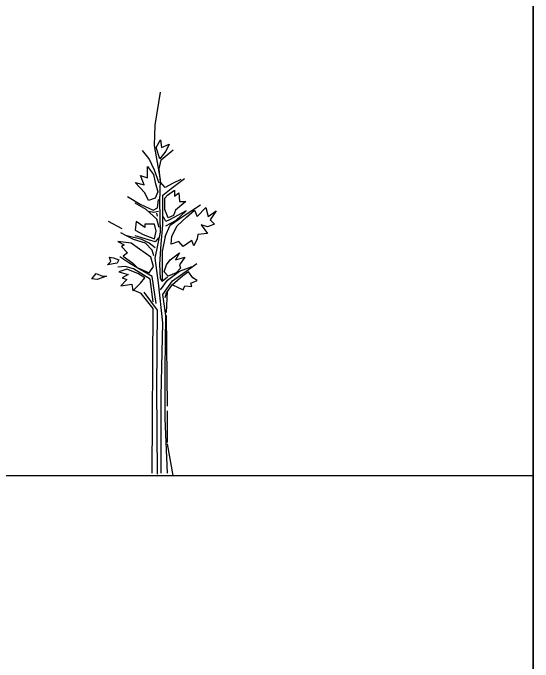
# Model space of a CAD drawing. Header units: millimetres. Extents: x 87938 to 265635, y 330093 to 434310.
# Drawn here: x 254859 to 265635, y 393938 to 407395 of the extents above; entities that cross this region are included whole.
import ezdxf

# ---------------------------------------------------------------- set-up
doc = ezdxf.new("R2010")
doc.units = ezdxf.units.MM
doc.layers.add('www.cad-blocks.net', color=7, linetype='Continuous')
doc.styles.get("Standard").update_dxf_attribs({"font": 'arial.ttf'})

# ---------------------------------------------------------------- blocks, each defined once
blk = doc.blocks.new('A$C5EA41049')
at = {"linetype": 'ByBlock'}
for p, q in [((1315, 7263), (1425, 7950)), ((1299, 6843), (1315, 7263)), ((1335, 6801), (1426, 6959)), ((1426, 6959), (1441, 6801)), ((1441, 6801), (1603, 6873)), ((1603, 6873), (1532, 6725)), ((1192, 6564), (1051, 6736)), ((1425, 6141), (1299, 6843)), ((1407, 6567), (1335, 6801)), ((1440, 6549), (1688, 6751)), ((1532, 6725), (1407, 6567)), ((1299, 6328), (1192, 6564)), ((1394, 6362), (1440, 6549)), ((1153, 6169), (1153, 6404)), ((1153, 6404), (1278, 6241)), ((1394, 6064), (1299, 6328)), ((1425, 6080), (1394, 6362)), ((1082, 6026), (1010, 6222)), ((1010, 6222), (1153, 6169)), ((1278, 6241), (1316, 6078)), ((1101, 5863), (900, 6078)), ((900, 6078), (1082, 6026)), ((1316, 6078), (1369, 5882)), ((1410, 5675), (1425, 6141)), ((1520, 5969), (1425, 6080)), ((1688, 6064), (1520, 5969)), ((1643, 5954), (1924, 6156)), ((1845, 6141), (1688, 6064)), ((1471, 5816), (1643, 5954)), ((1173, 5700), (1101, 5863)), ((1369, 5882), (1316, 5753)), ((1471, 5190), (1471, 5816)), ((1512, 5753), (1570, 5810)), ((1570, 5810), (1713, 5915)), ((1713, 5915), (1713, 5791)), ((1713, 5791), (1804, 5863)), ((1804, 5863), (1819, 5681)), ((738, 5782), (1005, 5629)), ((1316, 5753), (1173, 5700)), ((1364, 5549), (1379, 5721)), ((1425, 5049), (1410, 5675)), ((1512, 5518), (1512, 5753)), ((1948, 5681), (1733, 5504)), ((1819, 5681), (1948, 5681)), ((1128, 5519), (895, 5644)), ((1005, 5629), (1269, 5503)), ((1348, 5316), (1128, 5519)), ((1269, 5503), (1364, 5549)), ((1584, 5341), (1512, 5518)), ((1894, 5377), (2249, 5610)), ((2183, 5374), (2360, 5556)), ((2360, 5556), (2412, 5374)), ((1284, 5457), (1177, 5473)), ((1379, 5473), (1284, 5457)), ((1364, 5377), (1348, 5442)), ((1694, 5394), (1584, 5341)), ((1955, 5488), (1612, 5301)), ((1733, 5504), (1694, 5394)), ((1738, 5286), (1955, 5488)), ((1962, 5360), (2125, 5504)), ((2125, 5504), (2183, 5374)), ((2412, 5374), (2575, 5485)), ((2575, 5485), (2451, 5303)), ((631, 5114), (349, 5270)), ((919, 5269), (900, 5087)), ((1101, 5140), (919, 5269)), ((1394, 5144), (1348, 5316)), ((1535, 5270), (1486, 5362)), ((1612, 5301), (1535, 5270)), ((1535, 5175), (1738, 5286)), ((1627, 5190), (1894, 5377)), ((1766, 5178), (1962, 5360)), ((2451, 5303), (2542, 5212)), ((1101, 5212), (1101, 5140)), ((1297, 5212), (1101, 5212)), ((1335, 5068), (1297, 5212)), ((1440, 4801), (1471, 5190)), ((1520, 4957), (1627, 5190)), ((1656, 4963), (1766, 5178)), ((2269, 5197), (2398, 5015)), ((2398, 5159), (2269, 5197)), ((2542, 5212), (2398, 5159)), ((864, 4896), (601, 5034)), ((900, 5087), (1063, 4996)), ((1063, 4996), (1297, 4910)), ((1297, 4910), (1335, 5068)), ((1315, 4504), (1425, 5049)), ((2197, 4996), (2183, 4910)), ((2398, 5015), (2197, 4996)), ((541, 4852), (670, 4781)), ((814, 4819), (541, 4852)), ((1036, 4896), (723, 4973)), ((1112, 4816), (864, 4896)), ((1315, 4847), (895, 4973)), ((1192, 4816), (1036, 4896)), ((1379, 4927), (1315, 4847)), ((1520, 4957), (1456, 4645)), ((1642, 4800), (1656, 4963)), ((1804, 4852), (1642, 4800)), ((1891, 4747), (1804, 4852)), ((2072, 4872), (1891, 4747)), ((2111, 4762), (2072, 4872)), ((2183, 4910), (2111, 4762)), ((670, 4781), (613, 4747)), ((613, 4747), (742, 4618)), ((991, 4690), (814, 4819)), ((1253, 4675), (1112, 4816)), ((1315, 4724), (1192, 4816)), ((1410, 4381), (1440, 4801)), ((742, 4618), (651, 4546)), ((1225, 4527), (991, 4690)), ((1284, 4553), (1253, 4675)), ((1456, 4645), (1456, 4053)), ((1623, 4474), (1819, 4618)), ((1819, 4618), (1733, 4474)), ((397, 4441), (364, 4527)), ((364, 4527), (450, 4513)), ((450, 4513), (560, 4474)), ((560, 4474), (522, 4402)), ((788, 4396), (582, 4537)), ((651, 4546), (847, 4402)), ((1278, 4331), (1225, 4527)), ((1379, 3992), (1315, 4504)), ((1551, 4369), (1623, 4474)), ((1733, 4474), (1929, 4527)), ((1929, 4527), (1819, 4369)), ((325, 4369), (397, 4441)), ((522, 4402), (325, 4369)), ((693, 4335), (536, 4317)), ((864, 4286), (693, 4335)), ((1253, 4130), (788, 4396)), ((847, 4402), (938, 4311)), ((938, 4311), (1192, 4206)), ((1192, 4206), (1278, 4331)), ((1425, 4084), (1410, 4381)), ((1498, 4225), (1551, 4369)), ((1814, 4240), (2081, 4335)), ((1819, 4369), (1838, 4297)), ((2001, 4271), (2173, 4396)), ((0, 4077), (91, 4187)), ((91, 4187), (220, 4134)), ((723, 4278), (560, 4225)), ((560, 4225), (756, 4168)), ((957, 4187), (723, 4278)), ((1207, 4068), (864, 4286)), ((1101, 4096), (957, 4187)), ((1584, 4134), (1498, 4225)), ((1566, 4053), (1814, 4240)), ((1747, 4206), (1584, 4134)), ((1673, 4038), (2001, 4271)), ((1838, 4297), (1747, 4206)), ((2001, 4225), (1876, 4134)), ((2092, 4096), (2001, 4225)), ((110, 4062), (0, 4077)), ((306, 4134), (110, 4062)), ((220, 4134), (306, 4134)), ((723, 4062), (598, 3933)), ((756, 4168), (632, 4096)), ((632, 4096), (723, 4062)), ((1010, 3991), (1101, 4096)), ((1269, 3602), (1207, 4068)), ((1333, 3569), (1253, 4130)), ((1456, 4022), (1425, 4084)), ((1425, 3851), (1566, 4053)), ((1566, 4114), (1456, 4022)), ((1471, 3756), (1673, 4038)), ((1876, 4134), (1675, 3952)), ((2053, 3991), (2183, 4043)), ((2183, 4043), (2092, 4096)), ((598, 3933), (828, 3971)), ((828, 3971), (847, 3828)), ((847, 3828), (1010, 3991)), ((1471, 3164), (1379, 3992)), ((1551, 3789), (1673, 3958)), ((1675, 3952), (1891, 3847)), ((1891, 3847), (1929, 3933)), ((1929, 3933), (2072, 3919)), ((2072, 3919), (2053, 3991)), ((1020, 3771), (879, 3835)), ((1269, 3461), (1020, 3771)), ((1364, 3431), (1082, 3805)), ((1520, 3694), (1551, 3789)), ((1551, 3382), (1566, 3820)), ((1535, 3320), (1471, 3756)), ((1253, 46), (1269, 3461)), ((1348, 1809), (1364, 3431)), ((1520, 2214), (1535, 3320)), ((1566, 1435), (1551, 3320)), ((1440, 1637), (1471, 3164)), ((1520, 1183), (1520, 2214)), ((1364, 31), (1348, 1809)), ((1440, 46), (1440, 1637)), ((1566, 687), (1566, 1340)), ((1566, 46), (1520, 1183)), ((1688, 0), (1566, 656))]:
    blk.add_line(p, q, dxfattribs=at)
at = {"width": 0.8, "flags": 9}
for tag in ['YSIZE', 'XSIZE']:
    blk.add_attdef(tag, (1544, 124), '', height=1, dxfattribs=at)
blk = doc.blocks.new('format')
at = {"layer": 'www.cad-blocks.net', "color": 155, "true_color": 0x546d8e}
for p, q in [((265635, 330093), (265635, 434310)), ((102854, 397805), (265635, 397805))]:
    blk.add_line(p, q, dxfattribs=at)
blk.add_lwpolyline([(102854, 430118), (265635, 430118), (265635, 332677), (102854, 332677)], close=True, dxfattribs=at)

msp = doc.modelspace()

# ---------------------------------------------------------------- block references
msp.add_blockref('A$C5EA41049', (256492, 397805))
at = {"layer": 'www.cad-blocks.net'}
msp.add_blockref('format', (0, 0), dxfattribs=at)

doc.saveas('drawing.dxf')
